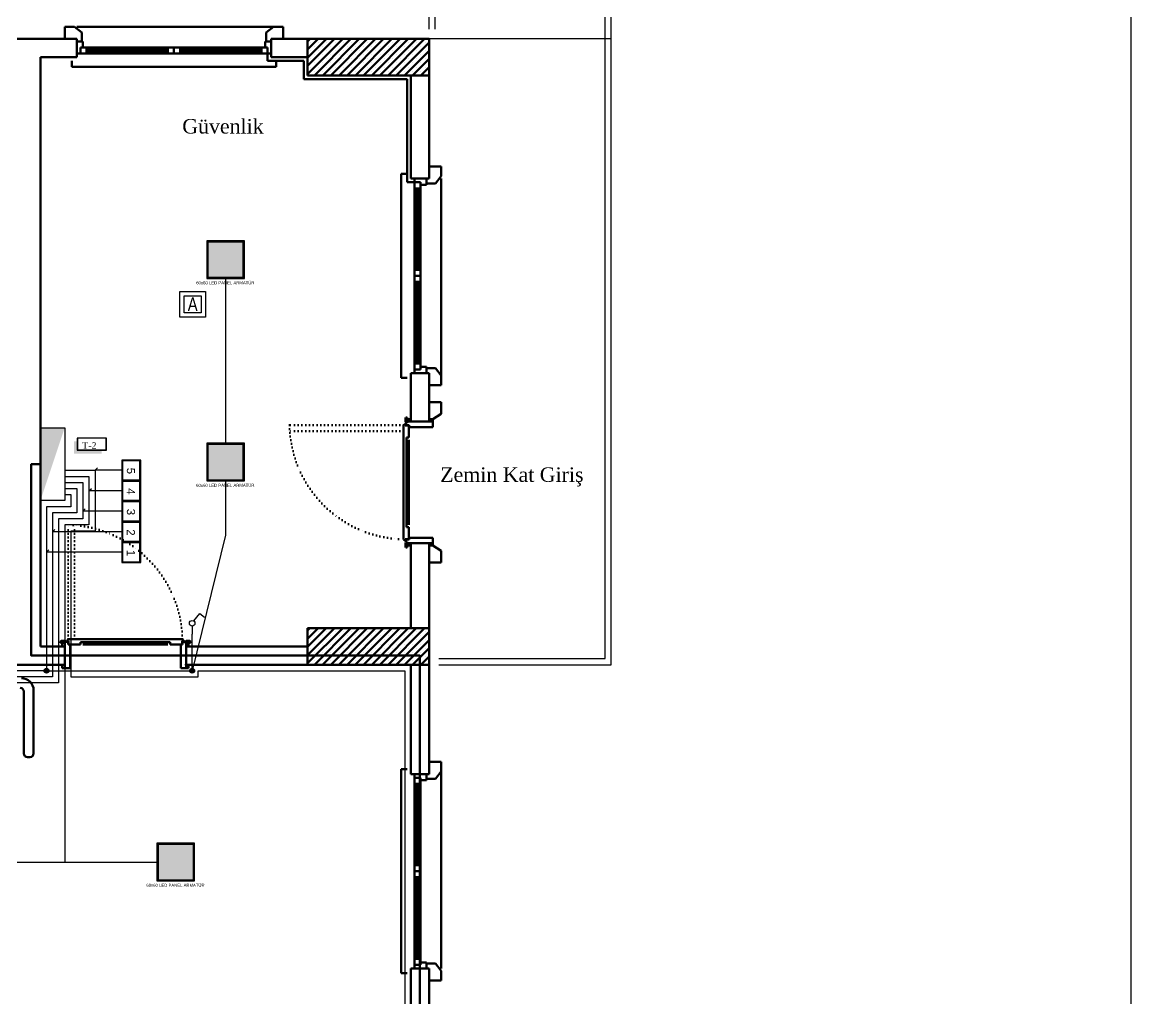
# Model space of a CAD drawing. Header units: millimetres. Extents: x 2046 to 14753, y 2361 to 29276.
# Drawn here: x 7706 to 8619, y 24846 to 25650 of the extents above; entities that cross this region are included whole.
import ezdxf
from ezdxf.enums import TextEntityAlignment as Align

# ---------------------------------------------------------------- set-up
doc = ezdxf.new("R2010")
doc.units = ezdxf.units.MM
doc.linetypes.add('ACAD_ISO07W100', pattern=[3, 0, -3])
for name, color, linetype, lineweight in [('A.O. DUVAR', 7, 'Continuous', 50), ('KOLON HATTI  0.60 mm', 91, 'Continuous', 53), ('MYSEMBOL', 3, 'Continuous', 25), ('priz', 12, 'Continuous', 25), ('yazi', 251, 'Continuous', 25)]:
    doc.layers.add(name, color=color, linetype=linetype, lineweight=lineweight)
for name, color, linetype in [('aydınlatma', 3, 'Continuous'), ('Elektrik Yazı', 7, 'Continuous'), ('MYYAZI', 3, 'Continuous')]:
    doc.layers.add(name, color=color, linetype=linetype)
doc.styles.add('A.O. MALZEME', font='times.ttf', dxfattribs={"height": 10})
doc.styles.add('Elektrik Yazı', font='times.ttf')
doc.styles.add('MY01', font='ARIALN.TTF', dxfattribs={"height": 10})
doc.styles.get("Standard").update_dxf_attribs({"font": 'arial.ttf'})

# ---------------------------------------------------------------- blocks, each defined once
blk = doc.blocks.new('*U9')
at = {"layer": 'aydınlatma'}
for p, q in [((-30, 0), (-30, 19.992)), ((-30, 19.992), (30, 19.992)), ((30, 19.992), (30, 0)), ((-30, 0), (30, 0))]:
    blk.add_line(p, q, dxfattribs=at)
at = {"layer": 'aydınlatma', "color": 3}
blk.add_solid([(30, 0), (-30, 19.992), (-30, 0)], dxfattribs=at)
blk = doc.blocks.new('buat aydınlatma')
at = {"layer": 'aydınlatma'}
h = blk.add_hatch(color=256, dxfattribs=at)
h.set_gradient(color1=(0, 255, 0), color2=(255, 255, 0), tint=1)
edge = h.paths.add_edge_path()
edge.add_arc((0, 0), 2, 0, 360)
blk.add_circle((0, 0), 2, dxfattribs=at)
blk = doc.blocks.new('*U14')
at = {"layer": 'aydınlatma'}
for p, q in [((1.9, 17), (9.8, 26.3)), ((9.8, 26.3), (15.7, 21.9)), ((0, 10.5), (0, 0))]:
    blk.add_line(p, q, dxfattribs=at)
blk.add_circle((0, 14), 3.5, dxfattribs=at)
blk = doc.blocks.new('KİT3050')
at = {"layer": 'MYSEMBOL', "color": 4}
blk.add_lwpolyline([(-10.5, 10.5), (10.5, 10.5), (10.5, -10.5), (-10.5, -10.5), (-10.5, 10.5)], dxfattribs=at)
blk.add_lwpolyline([(-7, 7), (7, 7), (7, -7), (-7, -7)], close=True, dxfattribs=at)
at = {"layer": 'MYYAZI', "color": 1, "style": 'MY01', "width": 0.95}
blk.add_text('A', height=11.2, dxfattribs=at).set_placement((0, 0, -98439.4), align=Align.MIDDLE_CENTER)

msp = doc.modelspace()

# ---------------------------------------------------------------- hatches: boundary and pattern name
at = {"layer": 'aydınlatma'}
h = msp.add_hatch(color=256, dxfattribs=at)
h.set_gradient(color1=(255, 255, 255))
h.paths.add_polyline_path([(7859.152, 25439.692), (7888.152, 25439.692), (7888.152, 25468.692), (7859.152, 25468.692)])
h = msp.add_hatch(color=256, dxfattribs=at)
h.set_gradient(color1=(255, 255, 255))
h.paths.add_polyline_path([(7859.152, 25273.025), (7888.152, 25273.025), (7888.152, 25302.025), (7859.152, 25302.025)])
h = msp.add_hatch(color=256, dxfattribs=at)
h.set_gradient(color1=(255, 255, 255))
h.paths.add_polyline_path([(7818.082, 24943.858), (7847.082, 24943.858), (7847.082, 24972.858), (7818.082, 24972.858)])
at = {"layer": 'Elektrik Yazı'}
h = msp.add_hatch(color=2, dxfattribs=at)
h.dxf.hatch_style = 1
h.paths.add_polyline_path([(7771.668, 25294.605), (7771.668, 25297.293), (7751.394, 25297.293), (7751.394, 25304.721), (7748.706, 25304.721), (7748.706, 25294.605)])
h = msp.add_hatch(color=2, dxfattribs=at)
h.dxf.hatch_style = 1
h.paths.add_polyline_path([(7751.394, 25297.293), (7775.604, 25297.293), (7775.604, 25307.409), (7751.394, 25307.409)])
h.paths.add_polyline_path([(7775.335, 25307.14), (7775.335, 25297.562), (7751.663, 25297.562), (7751.663, 25307.14)], flags=16)
h.paths.add_polyline_path([(7770.342, 25306.567), (7756.198, 25306.567), (7756.198, 25298.52), (7770.342, 25298.52)], flags=8)

# ---------------------------------------------------------------- linework, layer by layer
at = {"layer": 'A.O. DUVAR', "lineweight": 25, "ltscale": 4}
for p, q in [((8041.152, 25643.858), (8041.152, 25905.858)), ((8046.152, 25643.858), (8046.152, 25905.858)), ((8186.152, 25125.858), (8186.152, 25905.858)), ((8191.152, 25635.858), (8191.152, 25905.858)), ((8191.152, 25635.858), (8041.152, 25635.858)), ((8191.152, 25635.858), (8049.152, 25635.858)), ((8191.152, 25120.858), (8191.152, 25635.858)), ((8049.152, 25125.858), (8186.152, 25125.858)), ((8049.152, 25120.858), (8191.152, 25120.858))]:
    msp.add_line(p, q, dxfattribs=at)
at = {"layer": 'A.O. DUVAR', "ltscale": 100}
for p, q in [((7749.137, 25645.858), (7741.152, 25645.858)), ((7741.152, 25645.858), (7741.152, 25635.858)), ((7749.137, 25645.858), (7741.152, 25645.858)), ((7741.152, 25645.858), (7741.152, 25635.858)), ((7755.152, 25641.06), (7749.137, 25645.858)), ((7755.152, 25641.06), (7749.137, 25645.858)), ((7755.152, 25633.858), (7755.152, 25641.06)), ((7755.152, 25633.858), (7755.152, 25641.06)), ((7907.152, 25641.06), (7913.167, 25645.858)), ((7907.152, 25641.06), (7913.167, 25645.858)), ((7907.152, 25633.858), (7907.152, 25641.06)), ((7907.152, 25633.858), (7907.152, 25641.06)), ((7913.167, 25645.858), (7921.152, 25645.858)), ((7913.167, 25645.858), (7921.152, 25645.858)), ((7921.152, 25645.858), (7921.152, 25635.858)), ((7921.152, 25645.858), (7921.152, 25635.858)), ((7741.152, 25635.858), (7751.152, 25635.858)), ((7741.152, 25635.858), (7751.152, 25635.858)), ((7751.152, 25635.858), (7751.152, 25633.858)), ((7751.152, 25635.858), (7751.152, 25633.858)), ((7751.152, 25633.858), (7755.152, 25633.858)), ((7751.152, 25633.858), (7755.152, 25633.858)), ((7911.152, 25633.858), (7907.152, 25633.858)), ((7911.152, 25633.858), (7907.152, 25633.858)), ((7921.152, 25635.858), (7911.152, 25635.858)), ((7911.152, 25635.858), (7911.152, 25633.858)), ((7921.152, 25635.858), (7911.152, 25635.858)), ((7911.152, 25635.858), (7911.152, 25633.858)), ((8051.152, 25530.858), (8041.152, 25530.858)), ((8041.152, 25530.858), (8041.152, 25520.858)), ((8051.152, 25530.858), (8041.152, 25530.858)), ((8041.152, 25530.858), (8041.152, 25520.858)), ((8046.354, 25516.858), (8051.152, 25522.873)), ((8046.354, 25516.858), (8051.152, 25522.873)), ((8051.152, 25522.873), (8051.152, 25530.858)), ((8051.152, 25522.873), (8051.152, 25530.858)), ((8041.152, 25520.858), (8039.152, 25520.858)), ((8039.152, 25520.858), (8039.152, 25516.858)), ((8041.152, 25520.858), (8039.152, 25520.858)), ((8039.152, 25520.858), (8039.152, 25516.858)), ((8039.152, 25516.858), (8046.354, 25516.858)), ((8039.152, 25516.858), (8046.354, 25516.858)), ((8039.152, 25360.858), (8039.152, 25364.858)), ((8039.152, 25364.858), (8046.354, 25364.858)), ((8039.152, 25360.858), (8039.152, 25364.858)), ((8039.152, 25364.858), (8046.354, 25364.858)), ((8041.152, 25360.858), (8039.152, 25360.858)), ((8041.152, 25360.858), (8039.152, 25360.858)), ((8041.152, 25350.858), (8041.152, 25360.858)), ((8041.152, 25350.858), (8041.152, 25360.858)), ((8046.354, 25364.858), (8051.152, 25358.843)), ((8046.354, 25364.858), (8051.152, 25358.843)), ((8051.152, 25358.843), (8051.152, 25350.858)), ((8051.152, 25358.843), (8051.152, 25350.858)), ((8051.152, 25350.858), (8041.152, 25350.858)), ((8051.152, 25350.858), (8041.152, 25350.858)), ((8051.152, 25336.858), (8041.152, 25336.858)), ((8041.152, 25336.858), (8041.152, 25326.858)), ((8051.152, 25336.858), (8041.152, 25336.858)), ((8041.152, 25336.858), (8041.152, 25326.858)), ((8051.152, 25327.298), (8051.152, 25336.858)), ((8051.152, 25327.298), (8051.152, 25336.858)), ((8041.152, 25326.858), (8041.152, 25326.858)), ((8041.152, 25326.858), (8041.152, 25322.858)), ((8041.152, 25326.858), (8041.152, 25326.858)), ((8041.152, 25326.858), (8041.152, 25322.858)), ((8041.152, 25322.858), (8044.152, 25322.776)), ((8041.152, 25322.858), (8044.152, 25322.776)), ((8044.152, 25322.776), (8051.152, 25327.298)), ((8044.152, 25322.776), (8051.152, 25327.298)), ((8041.152, 25218.858), (8044.152, 25218.941)), ((8041.152, 25218.858), (8044.152, 25218.941)), ((8041.152, 25214.858), (8041.152, 25218.858)), ((8041.152, 25214.858), (8041.152, 25218.858)), ((8041.152, 25204.858), (8041.152, 25214.858)), ((8041.152, 25214.858), (8041.152, 25214.858)), ((8041.152, 25204.858), (8041.152, 25214.858)), ((8041.152, 25214.858), (8041.152, 25214.858)), ((8044.152, 25218.941), (8051.152, 25214.419)), ((8044.152, 25218.941), (8051.152, 25214.419)), ((8051.152, 25214.419), (8051.152, 25204.858)), ((8051.152, 25214.419), (8051.152, 25204.858)), ((8051.152, 25204.858), (8041.152, 25204.858)), ((8051.152, 25204.858), (8041.152, 25204.858)), ((8051.152, 25040.858), (8041.152, 25040.858)), ((8041.152, 25040.858), (8041.152, 25030.858)), ((8051.152, 25040.858), (8041.152, 25040.858)), ((8041.152, 25040.858), (8041.152, 25030.858)), ((8051.152, 25032.873), (8051.152, 25040.858)), ((8051.152, 25032.873), (8051.152, 25040.858)), ((8041.152, 25030.858), (8039.152, 25030.858)), ((8039.152, 25030.858), (8039.152, 25026.858)), ((8041.152, 25030.858), (8039.152, 25030.858)), ((8039.152, 25030.858), (8039.152, 25026.858)), ((8046.354, 25026.858), (8051.152, 25032.873)), ((8046.354, 25026.858), (8051.152, 25032.873)), ((8039.152, 25026.858), (8046.354, 25026.858)), ((8039.152, 25026.858), (8046.354, 25026.858)), ((8039.152, 24870.858), (8039.152, 24874.858)), ((8039.152, 24874.858), (8046.354, 24874.858)), ((8039.152, 24870.858), (8039.152, 24874.858)), ((8039.152, 24874.858), (8046.354, 24874.858)), ((8046.354, 24874.858), (8051.152, 24868.843)), ((8046.354, 24874.858), (8051.152, 24868.843)), ((8041.152, 24870.858), (8039.152, 24870.858)), ((8041.152, 24870.858), (8039.152, 24870.858)), ((8041.152, 24860.858), (8041.152, 24870.858)), ((8041.152, 24860.858), (8041.152, 24870.858)), ((8051.152, 24868.843), (8051.152, 24860.858)), ((8051.152, 24868.843), (8051.152, 24860.858)), ((8051.152, 24860.858), (8041.152, 24860.858)), ((8051.152, 24860.858), (8041.152, 24860.858))]:
    msp.add_line(p, q, dxfattribs=at)
at = {"layer": 'A.O. DUVAR'}
for p, q in [((7751.137, 25645.858), (7913.167, 25645.858)), ((7751.137, 25645.858), (7913.167, 25645.858)), ((7501.152, 25635.858), (7751.152, 25635.858)), ((7751.152, 25635.858), (7751.152, 25620.858)), ((7756.152, 25633.858), (7751.152, 25633.858)), ((7751.152, 25633.858), (7751.152, 25623.858)), ((7756.152, 25633.858), (7751.152, 25633.858)), ((7751.152, 25633.858), (7751.152, 25623.858)), ((7756.152, 25628.858), (7756.152, 25633.858)), ((7756.152, 25628.858), (7756.152, 25633.858)), ((7906.152, 25633.858), (7911.152, 25633.858)), ((7906.152, 25628.858), (7906.152, 25633.858)), ((7906.152, 25633.858), (7911.152, 25633.858)), ((7906.152, 25628.858), (7906.152, 25633.858)), ((7911.152, 25635.858), (7941.152, 25635.858)), ((7911.152, 25620.858), (7911.152, 25635.858)), ((7911.152, 25633.858), (7911.152, 25623.858)), ((7911.152, 25633.858), (7911.152, 25623.858)), ((7941.152, 25635.858), (8041.152, 25635.858)), ((7941.152, 25605.858), (7941.152, 25635.858)), ((7941.152, 25635.858), (7941.152, 25620.858)), ((8041.152, 25635.858), (8041.152, 25605.858)), ((7751.152, 25623.858), (7754.152, 25623.858)), ((7751.152, 25623.858), (7754.152, 25623.858)), ((7754.152, 25623.858), (7754.152, 25628.858)), ((7754.152, 25628.858), (7756.152, 25628.858)), ((7759.152, 25628.858), (7754.152, 25628.858)), ((7754.152, 25628.858), (7754.152, 25623.858)), ((7754.152, 25623.858), (7754.152, 25628.858)), ((7754.152, 25628.858), (7756.152, 25628.858)), ((7759.152, 25628.858), (7754.152, 25628.858)), ((7754.152, 25628.858), (7754.152, 25623.858)), ((7754.152, 25623.858), (7759.152, 25623.858)), ((7754.152, 25623.858), (7759.152, 25623.858)), ((7826.152, 25628.858), (7759.152, 25628.858)), ((7759.152, 25623.858), (7759.152, 25628.858)), ((7826.152, 25628.858), (7759.152, 25628.858)), ((7759.152, 25623.858), (7759.152, 25628.858)), ((7759.152, 25627.358), (7826.152, 25627.358)), ((7759.152, 25627.358), (7826.152, 25627.358)), ((7759.152, 25626.358), (7826.152, 25626.358)), ((7759.152, 25626.358), (7826.152, 25626.358)), ((7759.152, 25625.358), (7826.152, 25625.358)), ((7759.152, 25625.358), (7826.152, 25625.358)), ((7759.152, 25623.858), (7826.152, 25623.858)), ((7759.152, 25623.858), (7826.152, 25623.858)), ((7831.152, 25628.858), (7826.152, 25628.858)), ((7826.152, 25628.858), (7826.152, 25623.858)), ((7831.152, 25628.858), (7826.152, 25628.858)), ((7826.152, 25628.858), (7826.152, 25623.858)), ((7826.152, 25623.858), (7831.152, 25623.858)), ((7826.152, 25623.858), (7831.152, 25623.858)), ((7831.152, 25623.858), (7831.152, 25628.858)), ((7831.152, 25623.858), (7831.152, 25628.858)), ((7831.152, 25628.858), (7836.152, 25628.858)), ((7831.152, 25623.858), (7831.152, 25628.858)), ((7831.152, 25623.858), (7831.152, 25628.858)), ((7831.152, 25628.858), (7836.152, 25628.858)), ((7836.152, 25623.858), (7831.152, 25623.858)), ((7836.152, 25623.858), (7831.152, 25623.858)), ((7836.152, 25628.858), (7836.152, 25623.858)), ((7836.152, 25628.858), (7903.152, 25628.858)), ((7836.152, 25628.858), (7836.152, 25623.858)), ((7836.152, 25628.858), (7903.152, 25628.858)), ((7903.152, 25627.358), (7836.152, 25627.358)), ((7903.152, 25627.358), (7836.152, 25627.358)), ((7903.152, 25626.358), (7836.152, 25626.358)), ((7903.152, 25626.358), (7836.152, 25626.358)), ((7903.152, 25625.358), (7836.152, 25625.358)), ((7903.152, 25625.358), (7836.152, 25625.358)), ((7903.152, 25623.858), (7836.152, 25623.858)), ((7903.152, 25623.858), (7836.152, 25623.858)), ((7903.152, 25623.858), (7903.152, 25628.858)), ((7903.152, 25628.858), (7908.152, 25628.858)), ((7903.152, 25623.858), (7903.152, 25628.858)), ((7903.152, 25628.858), (7908.152, 25628.858)), ((7908.152, 25623.858), (7903.152, 25623.858)), ((7908.152, 25623.858), (7903.152, 25623.858)), ((7908.152, 25628.858), (7906.152, 25628.858)), ((7908.152, 25628.858), (7906.152, 25628.858)), ((7908.152, 25623.858), (7908.152, 25628.858)), ((7908.152, 25628.858), (7908.152, 25623.858)), ((7908.152, 25623.858), (7908.152, 25628.858)), ((7908.152, 25628.858), (7908.152, 25623.858)), ((7908.152, 25623.858), (7908.152, 25617.858)), ((7911.152, 25623.858), (7908.152, 25623.858)), ((7911.152, 25623.858), (7908.152, 25623.858)), ((7911.152, 25623.858), (7911.152, 25620.858)), ((7751.152, 25620.858), (7721.152, 25620.858)), ((7721.152, 25620.858), (7721.152, 25135.858)), ((7747.152, 25617.858), (7747.152, 25612.858)), ((7747.152, 25617.858), (7747.152, 25612.858)), ((7908.152, 25617.858), (7938.152, 25617.858)), ((7911.152, 25620.858), (7941.152, 25620.858)), ((7941.152, 25620.858), (7911.152, 25620.858)), ((7941.152, 25620.858), (7911.152, 25620.858)), ((7915.152, 25612.858), (7915.152, 25617.858)), ((7915.152, 25612.858), (7915.152, 25617.858)), ((7938.152, 25617.858), (7938.152, 25602.858)), ((7941.152, 25620.858), (7941.152, 25605.858)), ((7941.152, 25605.858), (7941.152, 25620.858)), ((7747.152, 25612.858), (7915.152, 25612.858)), ((7747.152, 25612.858), (7915.152, 25612.858)), ((7941.152, 25605.858), (8026.152, 25605.858)), ((8026.152, 25605.858), (7941.152, 25605.858)), ((8041.152, 25605.858), (7941.152, 25605.858)), ((8026.152, 25605.858), (8026.152, 25520.858)), ((8026.152, 25520.858), (8026.152, 25605.858)), ((8026.152, 25520.858), (8026.152, 25605.858)), ((8026.152, 25605.858), (8041.152, 25605.858)), ((8041.152, 25605.858), (8041.152, 25520.858)), ((7938.152, 25602.858), (8023.152, 25602.858)), ((8023.152, 25602.858), (8023.152, 25517.858)), ((8023.152, 25524.858), (8018.152, 25524.858)), ((8018.152, 25524.858), (8018.152, 25356.858)), ((8023.152, 25524.858), (8018.152, 25524.858)), ((8018.152, 25524.858), (8018.152, 25356.858)), ((8023.152, 25517.858), (8029.152, 25517.858)), ((8026.152, 25520.858), (8029.152, 25520.858)), ((8041.152, 25520.858), (8026.152, 25520.858)), ((8039.152, 25520.858), (8029.152, 25520.858)), ((8029.152, 25520.858), (8029.152, 25517.858)), ((8039.152, 25520.858), (8029.152, 25520.858)), ((8029.152, 25520.858), (8029.152, 25517.858)), ((8029.152, 25517.858), (8034.152, 25517.858)), ((8029.152, 25517.858), (8029.152, 25512.858)), ((8034.152, 25517.858), (8029.152, 25517.858)), ((8029.152, 25517.858), (8034.152, 25517.858)), ((8029.152, 25517.858), (8029.152, 25512.858)), ((8034.152, 25517.858), (8029.152, 25517.858)), ((8034.152, 25517.858), (8034.152, 25515.858)), ((8034.152, 25512.858), (8034.152, 25517.858)), ((8034.152, 25517.858), (8034.152, 25515.858)), ((8034.152, 25512.858), (8034.152, 25517.858)), ((8034.152, 25515.858), (8039.152, 25515.858)), ((8034.152, 25515.858), (8039.152, 25515.858)), ((8039.152, 25515.858), (8039.152, 25520.858)), ((8039.152, 25515.858), (8039.152, 25520.858)), ((8051.152, 25520.873), (8051.152, 25358.843)), ((8051.152, 25520.873), (8051.152, 25358.843)), ((8029.152, 25512.858), (8029.152, 25445.858)), ((8029.152, 25512.858), (8034.152, 25512.858)), ((8029.152, 25512.858), (8029.152, 25445.858)), ((8029.152, 25512.858), (8034.152, 25512.858)), ((8030.652, 25512.858), (8030.652, 25445.858)), ((8030.652, 25512.858), (8030.652, 25445.858)), ((8031.652, 25512.858), (8031.652, 25445.858)), ((8031.652, 25512.858), (8031.652, 25445.858)), ((8032.652, 25512.858), (8032.652, 25445.858)), ((8032.652, 25512.858), (8032.652, 25445.858)), ((8034.152, 25445.858), (8034.152, 25512.858)), ((8034.152, 25445.858), (8034.152, 25512.858)), ((8029.152, 25445.858), (8029.152, 25440.858)), ((8034.152, 25445.858), (8029.152, 25445.858)), ((8029.152, 25445.858), (8029.152, 25440.858)), ((8034.152, 25445.858), (8029.152, 25445.858)), ((8029.152, 25440.858), (8034.152, 25440.858)), ((8029.152, 25435.858), (8029.152, 25440.858)), ((8029.152, 25440.858), (8034.152, 25440.858)), ((8029.152, 25440.858), (8034.152, 25440.858)), ((8029.152, 25435.858), (8029.152, 25440.858)), ((8029.152, 25440.858), (8034.152, 25440.858)), ((8034.152, 25440.858), (8034.152, 25445.858)), ((8034.152, 25440.858), (8034.152, 25445.858)), ((8034.152, 25440.858), (8034.152, 25435.858)), ((8034.152, 25440.858), (8034.152, 25435.858)), ((8029.152, 25368.858), (8029.152, 25435.858)), ((8034.152, 25435.858), (8029.152, 25435.858)), ((8029.152, 25368.858), (8029.152, 25435.858)), ((8034.152, 25435.858), (8029.152, 25435.858)), ((8030.652, 25368.858), (8030.652, 25435.858)), ((8030.652, 25368.858), (8030.652, 25435.858)), ((8031.652, 25368.858), (8031.652, 25435.858)), ((8031.652, 25368.858), (8031.652, 25435.858)), ((8032.652, 25368.858), (8032.652, 25435.858)), ((8032.652, 25368.858), (8032.652, 25435.858)), ((8034.152, 25435.858), (8034.152, 25368.858)), ((8034.152, 25435.858), (8034.152, 25368.858)), ((8029.152, 25363.858), (8029.152, 25368.858)), ((8029.152, 25368.858), (8034.152, 25368.858)), ((8029.152, 25363.858), (8029.152, 25368.858)), ((8029.152, 25368.858), (8034.152, 25368.858)), ((8034.152, 25368.858), (8034.152, 25363.858)), ((8034.152, 25368.858), (8034.152, 25363.858)), ((8026.152, 25360.858), (8026.152, 25321.858)), ((8026.152, 25360.858), (8041.152, 25360.858)), ((8026.152, 25320.858), (8026.152, 25360.858)), ((8029.152, 25360.858), (8029.152, 25363.858)), ((8029.152, 25363.858), (8034.152, 25363.858)), ((8034.152, 25363.858), (8029.152, 25363.858)), ((8029.152, 25360.858), (8029.152, 25363.858)), ((8029.152, 25363.858), (8034.152, 25363.858)), ((8034.152, 25363.858), (8029.152, 25363.858)), ((8039.152, 25360.858), (8029.152, 25360.858)), ((8039.152, 25360.858), (8029.152, 25360.858)), ((8034.152, 25363.858), (8034.152, 25365.858)), ((8034.152, 25365.858), (8039.152, 25365.858)), ((8034.152, 25363.858), (8034.152, 25365.858)), ((8034.152, 25365.858), (8039.152, 25365.858)), ((8039.152, 25365.858), (8039.152, 25360.858)), ((8039.152, 25365.858), (8039.152, 25360.858)), ((8041.152, 25360.858), (8041.152, 25320.858)), ((8018.152, 25356.858), (8023.152, 25356.858)), ((8018.152, 25356.858), (8023.152, 25356.858)), ((8022.152, 25324.336), (8021.652, 25323.836)), ((8021.652, 25323.836), (8021.652, 25320.836)), ((8023.102, 25324.336), (8022.152, 25324.336)), ((8023.102, 25320.336), (8023.102, 25324.336)), ((8023.152, 25320.858), (8023.152, 25322.858)), ((8023.152, 25322.858), (8026.152, 25322.858)), ((8026.152, 25322.858), (8026.152, 25320.858)), ((8044.152, 25322.858), (8041.152, 25322.858)), ((8041.152, 25322.858), (8041.152, 25320.858)), ((8044.152, 25320.858), (8044.152, 25322.858)), ((8020.225, 25317.911), (8021.091, 25318.411)), ((8020.225, 25223.858), (8020.225, 25317.911)), ((8021.091, 25318.411), (8021.591, 25318.411)), ((8021.591, 25318.411), (8021.591, 25317.786)), ((8024.591, 25317.786), (8021.591, 25317.786)), ((8021.652, 25320.836), (8022.152, 25320.336)), ((8021.652, 25319.411), (8022.152, 25319.911)), ((8021.652, 25317.858), (8021.652, 25319.411)), ((8024.652, 25317.858), (8021.652, 25317.858)), ((8022.152, 25320.336), (8023.102, 25320.336)), ((8022.152, 25319.911), (8023.152, 25319.911)), ((8023.152, 25319.911), (8023.152, 25320.858)), ((8023.152, 25320.858), (8026.152, 25320.858)), ((8024.591, 25317.786), (8024.591, 25314.858)), ((8024.591, 25314.858), (8024.591, 25307.858)), ((8024.652, 25316.358), (8024.652, 25317.858)), ((8044.152, 25316.358), (8024.652, 25316.358)), ((8026.152, 25320.858), (8041.152, 25320.858)), ((8041.152, 25320.858), (8026.152, 25320.858)), ((8041.152, 25320.858), (8044.152, 25320.858)), ((8044.152, 25320.858), (8044.152, 25316.358)), ((8022.591, 25307.858), (8022.591, 25234.043)), ((8024.586, 25307.858), (8022.591, 25307.858)), ((8024.591, 25305.858), (8024.591, 25236.043)), ((8024.591, 25234.043), (8022.591, 25234.043)), ((8024.591, 25234.043), (8024.591, 25224.043)), ((8021.091, 25223.358), (8020.225, 25223.858)), ((8021.591, 25223.358), (8021.091, 25223.358)), ((8021.591, 25223.358), (8021.591, 25224.043)), ((8021.591, 25224.043), (8024.591, 25224.043)), ((8024.652, 25223.858), (8021.652, 25223.858)), ((8021.652, 25223.858), (8021.652, 25222.381)), ((8021.652, 25222.381), (8022.152, 25221.881)), ((8021.652, 25220.881), (8022.152, 25221.381)), ((8022.152, 25221.881), (8023.152, 25221.881)), ((8022.152, 25221.381), (8023.102, 25221.381)), ((8023.102, 25221.381), (8023.102, 25217.381)), ((8023.152, 25221.881), (8023.152, 25220.858)), ((8044.152, 25225.358), (8024.652, 25225.358)), ((8024.652, 25225.358), (8024.652, 25223.858)), ((8044.152, 25220.858), (8044.152, 25225.358)), ((8021.652, 25217.881), (8021.652, 25220.881)), ((8022.152, 25217.381), (8021.652, 25217.881)), ((8023.102, 25217.381), (8022.152, 25217.381)), ((8023.152, 25220.858), (8026.152, 25220.858)), ((8023.152, 25220.858), (8023.152, 25218.858)), ((8023.152, 25218.858), (8026.152, 25218.858)), ((8026.152, 25220.858), (8041.152, 25220.858)), ((8026.152, 25218.858), (8026.152, 25220.858)), ((8026.152, 25150.858), (8026.152, 25220.858)), ((8026.152, 25220.858), (8041.152, 25220.858)), ((8041.152, 25218.858), (8041.152, 25220.858)), ((8041.152, 25220.858), (8044.152, 25220.858)), ((8041.152, 25220.858), (8041.152, 25150.858)), ((8044.152, 25218.858), (8041.152, 25218.858)), ((8044.152, 25220.858), (8044.152, 25218.858)), ((7941.152, 25150.858), (8041.152, 25150.858)), ((7941.152, 25120.858), (7941.152, 25150.858)), ((8041.152, 25150.858), (8026.152, 25150.858)), ((8041.152, 25150.858), (8041.152, 25120.858)), ((7737.675, 25139.858), (7738.175, 25140.358)), ((7737.675, 25138.908), (7737.675, 25139.858)), ((7741.675, 25138.908), (7737.675, 25138.908)), ((7738.175, 25140.358), (7741.175, 25140.358)), ((7741.152, 25138.858), (7739.152, 25138.858)), ((7739.152, 25138.858), (7739.152, 25135.858)), ((7742.1, 25138.858), (7741.152, 25138.858)), ((7741.152, 25138.858), (7741.152, 25135.858)), ((7741.175, 25140.358), (7741.675, 25139.858)), ((7741.675, 25139.858), (7741.675, 25138.908)), ((7742.6, 25140.358), (7742.1, 25139.858)), ((7742.1, 25139.858), (7742.1, 25138.858)), ((7744.152, 25140.358), (7742.6, 25140.358)), ((7744.1, 25141.786), (7743.6, 25140.92)), ((7743.6, 25140.92), (7743.6, 25140.42)), ((7743.6, 25140.42), (7744.225, 25140.42)), ((7838.153, 25141.786), (7744.1, 25141.786)), ((7744.152, 25137.358), (7744.152, 25140.358)), ((7744.225, 25137.42), (7744.225, 25140.42)), ((7754.152, 25139.42), (7827.968, 25139.42)), ((7754.152, 25137.424), (7754.152, 25139.42)), ((7827.968, 25137.42), (7827.968, 25139.42)), ((7838.653, 25140.42), (7837.968, 25140.419)), ((7837.968, 25140.419), (7837.968, 25137.42)), ((7838.152, 25137.358), (7838.152, 25140.358)), ((7838.152, 25140.358), (7839.63, 25140.358)), ((7838.653, 25140.92), (7838.153, 25141.786)), ((7838.653, 25140.42), (7838.653, 25140.92)), ((7839.63, 25140.358), (7840.13, 25139.858)), ((7840.13, 25139.858), (7840.13, 25138.858)), ((7840.13, 25138.858), (7841.152, 25138.858)), ((7841.13, 25140.358), (7840.63, 25139.858)), ((7840.63, 25139.858), (7840.63, 25138.908)), ((7840.63, 25138.908), (7844.63, 25138.908)), ((7844.13, 25140.358), (7841.13, 25140.358)), ((7841.152, 25138.858), (7841.152, 25135.858)), ((7841.152, 25138.858), (7843.152, 25138.858)), ((7843.152, 25138.858), (7843.152, 25135.858)), ((7844.63, 25139.858), (7844.13, 25140.358)), ((7844.63, 25138.908), (7844.63, 25139.858)), ((7721.152, 25135.858), (7741.152, 25135.858)), ((7739.152, 25135.858), (7741.152, 25135.858)), ((7741.152, 25135.858), (7741.152, 25120.858)), ((7741.152, 25135.858), (7741.152, 25120.858)), ((7745.652, 25137.358), (7744.152, 25137.358)), ((7744.225, 25137.42), (7747.153, 25137.42)), ((7745.652, 25117.858), (7745.652, 25137.358)), ((7747.153, 25137.42), (7754.152, 25137.42)), ((7756.152, 25137.42), (7825.968, 25137.42)), ((7827.968, 25137.42), (7837.968, 25137.42)), ((7836.652, 25117.858), (7836.652, 25137.358)), ((7836.652, 25137.358), (7838.152, 25137.358)), ((7841.152, 25135.858), (7841.152, 25120.858)), ((7843.152, 25135.858), (7841.152, 25135.858)), ((7841.152, 25135.858), (7941.152, 25135.858)), ((7841.152, 25120.858), (7841.152, 25135.858)), ((7941.152, 25135.858), (7941.152, 25120.858)), ((7741.152, 25120.858), (7366.152, 25120.86)), ((7739.152, 25117.858), (7739.152, 25120.858)), ((7739.152, 25120.858), (7741.152, 25120.858)), ((7741.152, 25120.858), (7741.152, 25117.858)), ((7843.152, 25120.858), (7841.152, 25120.858)), ((7841.152, 25120.858), (7841.152, 25117.858)), ((7941.152, 25120.858), (7841.152, 25120.858)), ((7843.152, 25117.858), (7843.152, 25120.858)), ((8041.152, 25120.858), (7941.152, 25120.858)), ((8026.152, 25030.858), (8026.152, 25120.858)), ((8026.152, 25120.858), (8041.152, 25120.858)), ((8041.152, 25120.858), (8041.152, 25030.858)), ((7741.152, 25117.858), (7739.152, 25117.858)), ((7741.152, 25117.858), (7745.652, 25117.858)), ((7841.152, 25117.858), (7836.652, 25117.858)), ((7841.152, 25117.858), (7843.152, 25117.858)), ((8018.152, 24866.858), (8018.152, 25034.858)), ((8018.152, 25034.858), (8023.152, 25034.858)), ((8018.152, 24866.858), (8018.152, 25034.858)), ((8018.152, 25034.858), (8023.152, 25034.858)), ((8041.152, 25030.858), (8026.152, 25030.858)), ((8039.152, 25030.858), (8029.152, 25030.858)), ((8029.152, 25030.858), (8029.152, 25027.858)), ((8039.152, 25030.858), (8029.152, 25030.858)), ((8029.152, 25030.858), (8029.152, 25027.858)), ((8039.152, 25025.858), (8039.152, 25030.858)), ((8039.152, 25025.858), (8039.152, 25030.858)), ((8051.152, 24870.843), (8051.152, 25032.873)), ((8051.152, 24870.843), (8051.152, 25032.873)), ((8029.152, 25027.858), (8034.152, 25027.858)), ((8029.152, 25027.858), (8029.152, 25022.858)), ((8034.152, 25027.858), (8029.152, 25027.858)), ((8029.152, 25027.858), (8034.152, 25027.858)), ((8029.152, 25027.858), (8029.152, 25022.858)), ((8034.152, 25027.858), (8029.152, 25027.858)), ((8029.152, 25022.858), (8029.152, 24955.858)), ((8029.152, 25022.858), (8034.152, 25022.858)), ((8029.152, 25022.858), (8029.152, 24955.858)), ((8029.152, 25022.858), (8034.152, 25022.858)), ((8030.652, 25022.858), (8030.652, 24955.858)), ((8030.652, 25022.858), (8030.652, 24955.858)), ((8031.652, 25022.858), (8031.652, 24955.858)), ((8031.652, 25022.858), (8031.652, 24955.858)), ((8032.652, 25022.858), (8032.652, 24955.858)), ((8032.652, 25022.858), (8032.652, 24955.858)), ((8034.152, 25027.858), (8034.152, 25025.858)), ((8034.152, 25022.858), (8034.152, 25027.858)), ((8034.152, 25027.858), (8034.152, 25025.858)), ((8034.152, 25022.858), (8034.152, 25027.858)), ((8034.152, 25025.858), (8039.152, 25025.858)), ((8034.152, 25025.858), (8039.152, 25025.858)), ((8034.152, 24955.858), (8034.152, 25022.858)), ((8034.152, 24955.858), (8034.152, 25022.858)), ((8029.152, 24955.858), (8029.152, 24950.858)), ((8034.152, 24955.858), (8029.152, 24955.858)), ((8029.152, 24955.858), (8029.152, 24950.858)), ((8034.152, 24955.858), (8029.152, 24955.858)), ((8029.152, 24945.858), (8029.152, 24950.858)), ((8029.152, 24950.858), (8034.152, 24950.858)), ((8029.152, 24950.858), (8034.152, 24950.858)), ((8029.152, 24945.858), (8029.152, 24950.858)), ((8029.152, 24950.858), (8034.152, 24950.858)), ((8029.152, 24950.858), (8034.152, 24950.858)), ((8034.152, 24950.858), (8034.152, 24955.858)), ((8034.152, 24950.858), (8034.152, 24955.858)), ((8034.152, 24950.858), (8034.152, 24945.858)), ((8034.152, 24950.858), (8034.152, 24945.858)), ((8034.152, 24945.858), (8029.152, 24945.858)), ((8029.152, 24878.858), (8029.152, 24945.858)), ((8034.152, 24945.858), (8029.152, 24945.858)), ((8029.152, 24878.858), (8029.152, 24945.858)), ((8030.652, 24878.858), (8030.652, 24945.858)), ((8030.652, 24878.858), (8030.652, 24945.858)), ((8031.652, 24878.858), (8031.652, 24945.858)), ((8031.652, 24878.858), (8031.652, 24945.858)), ((8032.652, 24878.858), (8032.652, 24945.858)), ((8032.652, 24878.858), (8032.652, 24945.858)), ((8034.152, 24945.858), (8034.152, 24878.858)), ((8034.152, 24945.858), (8034.152, 24878.858)), ((8029.152, 24873.858), (8029.152, 24878.858)), ((8029.152, 24878.858), (8034.152, 24878.858)), ((8029.152, 24873.858), (8029.152, 24878.858)), ((8029.152, 24878.858), (8034.152, 24878.858)), ((8034.152, 24878.858), (8034.152, 24873.858)), ((8034.152, 24878.858), (8034.152, 24873.858)), ((8034.152, 24873.858), (8034.152, 24875.858)), ((8034.152, 24875.858), (8039.152, 24875.858)), ((8034.152, 24873.858), (8034.152, 24875.858)), ((8034.152, 24875.858), (8039.152, 24875.858)), ((8039.152, 24875.858), (8039.152, 24870.858)), ((8039.152, 24875.858), (8039.152, 24870.858)), ((8023.152, 24866.858), (8018.152, 24866.858)), ((8023.152, 24866.858), (8018.152, 24866.858)), ((8026.152, 24830.858), (8026.152, 24870.858)), ((8026.152, 24870.858), (8041.152, 24870.858)), ((8029.152, 24870.858), (8029.152, 24873.858)), ((8029.152, 24873.858), (8034.152, 24873.858)), ((8034.152, 24873.858), (8029.152, 24873.858)), ((8029.152, 24870.858), (8029.152, 24873.858)), ((8029.152, 24873.858), (8034.152, 24873.858)), ((8034.152, 24873.858), (8029.152, 24873.858)), ((8039.152, 24870.858), (8029.152, 24870.858)), ((8039.152, 24870.858), (8029.152, 24870.858)), ((8041.152, 24870.858), (8041.152, 24830.858))]:
    msp.add_line(p, q, dxfattribs=at)
at = {"layer": 'A.O. DUVAR', "linetype": 'Continuous', "ltscale": 10}
for p, q in [((7941.152, 25633.853), (7943.157, 25635.858)), ((7941.152, 25627.118), (7949.893, 25635.858)), ((7941.152, 25620.383), (7956.628, 25635.858)), ((7941.152, 25613.648), (7963.363, 25635.858)), ((7941.152, 25606.913), (7970.098, 25635.858)), ((7943.552, 25632.885), (7943.552, 25632.885)), ((7946.833, 25605.858), (7976.833, 25635.858)), ((7950.287, 25632.885), (7950.287, 25632.885)), ((7953.569, 25605.858), (7983.569, 25635.858)), ((7957.022, 25632.885), (7957.022, 25632.885)), ((7960.304, 25605.858), (7990.304, 25635.858)), ((7963.757, 25632.885), (7963.757, 25632.885)), ((7967.039, 25605.858), (7997.039, 25635.858)), ((7970.492, 25632.885), (7970.492, 25632.885)), ((7973.774, 25605.858), (8003.774, 25635.858)), ((7977.228, 25632.885), (7977.228, 25632.885)), ((7980.509, 25605.858), (8010.509, 25635.858)), ((7983.963, 25632.885), (7983.963, 25632.885)), ((7987.244, 25605.858), (8017.244, 25635.858)), ((7990.698, 25632.885), (7990.698, 25632.885)), ((7993.98, 25605.858), (8023.98, 25635.858)), ((7997.433, 25632.885), (7997.433, 25632.885)), ((8000.715, 25605.858), (8030.715, 25635.858)), ((8004.168, 25632.885), (8004.168, 25632.885)), ((8007.45, 25605.858), (8037.45, 25635.858)), ((8010.903, 25632.885), (8010.903, 25632.885)), ((8014.185, 25605.858), (8041.152, 25632.825)), ((8017.639, 25632.885), (8017.639, 25632.885)), ((8024.374, 25632.885), (8024.374, 25632.885)), ((8031.109, 25632.885), (8031.109, 25632.885)), ((8037.844, 25632.885), (8037.844, 25632.885)), ((7943.552, 25626.15), (7943.552, 25626.15)), ((7946.919, 25629.517), (7946.919, 25629.517)), ((7946.919, 25622.782), (7946.919, 25622.782)), ((7950.287, 25626.15), (7950.287, 25626.15)), ((7953.654, 25629.517), (7953.654, 25629.517)), ((7953.654, 25622.782), (7953.654, 25622.782)), ((7957.022, 25626.15), (7957.022, 25626.15)), ((7960.39, 25629.517), (7960.39, 25629.517)), ((7960.39, 25622.782), (7960.39, 25622.782)), ((7963.757, 25626.15), (7963.757, 25626.15)), ((7967.125, 25629.517), (7967.125, 25629.517)), ((7967.125, 25622.782), (7967.125, 25622.782)), ((7970.492, 25626.15), (7970.492, 25626.15)), ((7973.86, 25629.517), (7973.86, 25629.517)), ((7973.86, 25622.782), (7973.86, 25622.782)), ((7977.228, 25626.15), (7977.228, 25626.15)), ((7980.595, 25629.517), (7980.595, 25629.517)), ((7980.595, 25622.782), (7980.595, 25622.782)), ((7983.963, 25626.15), (7983.963, 25626.15)), ((7987.33, 25629.517), (7987.33, 25629.517)), ((7987.33, 25622.782), (7987.33, 25622.782)), ((7990.698, 25626.15), (7990.698, 25626.15)), ((7994.066, 25629.517), (7994.066, 25629.517)), ((7994.066, 25622.782), (7994.066, 25622.782)), ((7997.433, 25626.15), (7997.433, 25626.15)), ((8000.801, 25629.517), (8000.801, 25629.517)), ((8000.801, 25622.782), (8000.801, 25622.782)), ((8004.168, 25626.15), (8004.168, 25626.15)), ((8007.536, 25629.517), (8007.536, 25629.517)), ((8007.536, 25622.782), (8007.536, 25622.782)), ((8010.903, 25626.15), (8010.903, 25626.15)), ((8014.271, 25629.517), (8014.271, 25629.517)), ((8014.271, 25622.782), (8014.271, 25622.782)), ((8017.639, 25626.15), (8017.639, 25626.15)), ((8020.92, 25605.858), (8041.152, 25626.09)), ((8021.006, 25629.517), (8021.006, 25629.517)), ((8021.006, 25622.782), (8021.006, 25622.782)), ((8024.374, 25626.15), (8024.374, 25626.15)), ((8027.741, 25629.517), (8027.741, 25629.517)), ((8027.741, 25622.782), (8027.741, 25622.782)), ((8031.109, 25626.15), (8031.109, 25626.15)), ((8034.477, 25629.517), (8034.477, 25629.517)), ((8034.477, 25622.782), (8034.477, 25622.782)), ((8037.844, 25626.15), (8037.844, 25626.15)), ((7943.552, 25619.415), (7943.552, 25619.415)), ((7946.919, 25616.047), (7946.919, 25616.047)), ((7950.287, 25619.415), (7950.287, 25619.415)), ((7953.654, 25616.047), (7953.654, 25616.047)), ((7957.022, 25619.415), (7957.022, 25619.415)), ((7960.39, 25616.047), (7960.39, 25616.047)), ((7963.757, 25619.415), (7963.757, 25619.415)), ((7967.125, 25616.047), (7967.125, 25616.047)), ((7970.492, 25619.415), (7970.492, 25619.415)), ((7973.86, 25616.047), (7973.86, 25616.047)), ((7977.228, 25619.415), (7977.228, 25619.415)), ((7980.595, 25616.047), (7980.595, 25616.047)), ((7983.963, 25619.415), (7983.963, 25619.415)), ((7987.33, 25616.047), (7987.33, 25616.047)), ((7990.698, 25619.415), (7990.698, 25619.415)), ((7994.066, 25616.047), (7994.066, 25616.047)), ((7997.433, 25619.415), (7997.433, 25619.415)), ((8000.801, 25616.047), (8000.801, 25616.047)), ((8004.168, 25619.415), (8004.168, 25619.415)), ((8007.536, 25616.047), (8007.536, 25616.047)), ((8010.903, 25619.415), (8010.903, 25619.415)), ((8014.271, 25616.047), (8014.271, 25616.047)), ((8017.639, 25619.415), (8017.639, 25619.415)), ((8021.006, 25616.047), (8021.006, 25616.047)), ((8024.374, 25619.415), (8024.374, 25619.415)), ((8027.656, 25605.858), (8041.152, 25619.355)), ((8027.741, 25616.047), (8027.741, 25616.047)), ((8031.109, 25619.415), (8031.109, 25619.415)), ((8034.477, 25616.047), (8034.477, 25616.047)), ((8037.844, 25619.415), (8037.844, 25619.415)), ((7943.552, 25612.679), (7943.552, 25612.679)), ((7943.552, 25605.944), (7943.552, 25605.944)), ((7946.919, 25609.312), (7946.919, 25609.312)), ((7950.287, 25612.679), (7950.287, 25612.679)), ((7950.287, 25605.944), (7950.287, 25605.944)), ((7953.654, 25609.312), (7953.654, 25609.312)), ((7957.022, 25612.679), (7957.022, 25612.679)), ((7957.022, 25605.944), (7957.022, 25605.944)), ((7960.39, 25609.312), (7960.39, 25609.312)), ((7963.757, 25612.679), (7963.757, 25612.679)), ((7963.757, 25605.944), (7963.757, 25605.944)), ((7967.125, 25609.312), (7967.125, 25609.312)), ((7970.492, 25612.679), (7970.492, 25612.679)), ((7970.492, 25605.944), (7970.492, 25605.944)), ((7973.86, 25609.312), (7973.86, 25609.312)), ((7977.228, 25612.679), (7977.228, 25612.679)), ((7977.228, 25605.944), (7977.228, 25605.944)), ((7980.595, 25609.312), (7980.595, 25609.312)), ((7983.963, 25612.679), (7983.963, 25612.679)), ((7983.963, 25605.944), (7983.963, 25605.944)), ((7987.33, 25609.312), (7987.33, 25609.312)), ((7990.698, 25612.679), (7990.698, 25612.679)), ((7990.698, 25605.944), (7990.698, 25605.944)), ((7994.066, 25609.312), (7994.066, 25609.312)), ((7997.433, 25612.679), (7997.433, 25612.679)), ((7997.433, 25605.944), (7997.433, 25605.944)), ((8000.801, 25609.312), (8000.801, 25609.312)), ((8004.168, 25612.679), (8004.168, 25612.679)), ((8004.168, 25605.944), (8004.168, 25605.944)), ((8007.536, 25609.312), (8007.536, 25609.312)), ((8010.903, 25612.679), (8010.903, 25612.679)), ((8010.903, 25605.944), (8010.903, 25605.944)), ((8014.271, 25609.312), (8014.271, 25609.312)), ((8017.639, 25612.679), (8017.639, 25612.679)), ((8017.639, 25605.944), (8017.639, 25605.944)), ((8021.006, 25609.312), (8021.006, 25609.312)), ((8024.374, 25612.679), (8024.374, 25612.679)), ((8024.374, 25605.944), (8024.374, 25605.944)), ((8027.741, 25609.312), (8027.741, 25609.312)), ((8031.109, 25612.679), (8031.109, 25612.679)), ((8031.109, 25605.944), (8031.109, 25605.944)), ((8034.391, 25605.858), (8041.152, 25612.62)), ((8034.477, 25609.312), (8034.477, 25609.312)), ((8037.844, 25612.679), (8037.844, 25612.679)), ((8037.844, 25605.944), (8037.844, 25605.944)), ((8041.126, 25605.858), (8041.152, 25605.885)), ((7941.152, 25148.919), (7943.091, 25150.858)), ((7941.152, 25142.184), (7949.826, 25150.858)), ((7941.152, 25135.449), (7956.562, 25150.858)), ((7941.152, 25128.714), (7963.297, 25150.858)), ((7941.152, 25121.979), (7970.032, 25150.858)), ((7943.552, 25147.951), (7943.552, 25147.951)), ((7946.767, 25120.858), (7976.767, 25150.858)), ((7950.287, 25147.951), (7950.287, 25147.951)), ((7953.502, 25120.858), (7983.502, 25150.858)), ((7957.022, 25147.951), (7957.022, 25147.951)), ((7960.238, 25120.858), (7990.238, 25150.858)), ((7963.757, 25147.951), (7963.757, 25147.951)), ((7966.973, 25120.858), (7996.973, 25150.858)), ((7970.492, 25147.951), (7970.492, 25147.951)), ((7973.708, 25120.858), (8003.708, 25150.858)), ((7977.228, 25147.951), (7977.228, 25147.951)), ((7980.443, 25120.858), (8010.443, 25150.858)), ((7983.963, 25147.951), (7983.963, 25147.951)), ((7987.178, 25120.858), (8017.178, 25150.858)), ((7990.698, 25147.951), (7990.698, 25147.951)), ((7993.914, 25120.858), (8023.914, 25150.858)), ((7997.433, 25147.951), (7997.433, 25147.951)), ((8000.649, 25120.858), (8030.649, 25150.858)), ((8004.168, 25147.951), (8004.168, 25147.951)), ((8007.384, 25120.858), (8037.384, 25150.858)), ((8010.903, 25147.951), (8010.903, 25147.951)), ((8017.639, 25147.951), (8017.639, 25147.951)), ((8024.374, 25147.951), (8024.374, 25147.951)), ((8031.109, 25147.951), (8031.109, 25147.951)), ((8037.844, 25147.951), (8037.844, 25147.951)), ((7943.552, 25141.216), (7943.552, 25141.216)), ((7946.919, 25144.584), (7946.919, 25144.584)), ((7950.287, 25141.216), (7950.287, 25141.216)), ((7953.654, 25144.584), (7953.654, 25144.584)), ((7957.022, 25141.216), (7957.022, 25141.216)), ((7960.39, 25144.584), (7960.39, 25144.584)), ((7963.757, 25141.216), (7963.757, 25141.216)), ((7967.125, 25144.584), (7967.125, 25144.584)), ((7970.492, 25141.216), (7970.492, 25141.216)), ((7973.86, 25144.584), (7973.86, 25144.584)), ((7977.228, 25141.216), (7977.228, 25141.216)), ((7980.595, 25144.584), (7980.595, 25144.584)), ((7983.963, 25141.216), (7983.963, 25141.216)), ((7987.33, 25144.584), (7987.33, 25144.584)), ((7990.698, 25141.216), (7990.698, 25141.216)), ((7994.066, 25144.584), (7994.066, 25144.584)), ((7997.433, 25141.216), (7997.433, 25141.216)), ((8000.801, 25144.584), (8000.801, 25144.584)), ((8004.168, 25141.216), (8004.168, 25141.216)), ((8007.536, 25144.584), (8007.536, 25144.584)), ((8010.903, 25141.216), (8010.903, 25141.216)), ((8014.119, 25120.858), (8041.152, 25147.892)), ((8014.271, 25144.584), (8014.271, 25144.584)), ((8017.639, 25141.216), (8017.639, 25141.216)), ((8020.854, 25120.858), (8041.152, 25141.156)), ((8021.006, 25144.584), (8021.006, 25144.584)), ((8024.374, 25141.216), (8024.374, 25141.216)), ((8027.741, 25144.584), (8027.741, 25144.584)), ((8031.109, 25141.216), (8031.109, 25141.216)), ((8034.477, 25144.584), (8034.477, 25144.584)), ((8037.844, 25141.216), (8037.844, 25141.216)), ((7943.552, 25134.481), (7943.552, 25134.481)), ((7946.919, 25137.848), (7946.919, 25137.848)), ((7946.919, 25131.113), (7946.919, 25131.113)), ((7950.287, 25134.481), (7950.287, 25134.481)), ((7953.654, 25137.848), (7953.654, 25137.848)), ((7953.654, 25131.113), (7953.654, 25131.113)), ((7957.022, 25134.481), (7957.022, 25134.481)), ((7960.39, 25137.848), (7960.39, 25137.848)), ((7960.39, 25131.113), (7960.39, 25131.113)), ((7963.757, 25134.481), (7963.757, 25134.481)), ((7967.125, 25137.848), (7967.125, 25137.848)), ((7967.125, 25131.113), (7967.125, 25131.113)), ((7970.492, 25134.481), (7970.492, 25134.481)), ((7973.86, 25137.848), (7973.86, 25137.848)), ((7973.86, 25131.113), (7973.86, 25131.113)), ((7977.228, 25134.481), (7977.228, 25134.481)), ((7980.595, 25137.848), (7980.595, 25137.848)), ((7980.595, 25131.113), (7980.595, 25131.113)), ((7983.963, 25134.481), (7983.963, 25134.481)), ((7987.33, 25137.848), (7987.33, 25137.848)), ((7987.33, 25131.113), (7987.33, 25131.113)), ((7990.698, 25134.481), (7990.698, 25134.481)), ((7994.066, 25137.848), (7994.066, 25137.848)), ((7994.066, 25131.113), (7994.066, 25131.113)), ((7997.433, 25134.481), (7997.433, 25134.481)), ((8000.801, 25137.848), (8000.801, 25137.848)), ((8000.801, 25131.113), (8000.801, 25131.113)), ((8004.168, 25134.481), (8004.168, 25134.481)), ((8007.536, 25137.848), (8007.536, 25137.848)), ((8007.536, 25131.113), (8007.536, 25131.113)), ((8010.903, 25134.481), (8010.903, 25134.481)), ((8014.271, 25137.848), (8014.271, 25137.848)), ((8014.271, 25131.113), (8014.271, 25131.113)), ((8017.639, 25134.481), (8017.639, 25134.481)), ((8021.006, 25137.848), (8021.006, 25137.848)), ((8021.006, 25131.113), (8021.006, 25131.113)), ((8024.374, 25134.481), (8024.374, 25134.481)), ((8027.589, 25120.858), (8041.152, 25134.421)), ((8027.741, 25137.848), (8027.741, 25137.848)), ((8027.741, 25131.113), (8027.741, 25131.113)), ((8031.109, 25134.481), (8031.109, 25134.481)), ((8034.477, 25137.848), (8034.477, 25137.848)), ((8034.477, 25131.113), (8034.477, 25131.113)), ((8037.844, 25134.481), (8037.844, 25134.481)), ((7943.552, 25127.746), (7943.552, 25127.746)), ((7943.552, 25121.01), (7943.552, 25121.01)), ((7946.919, 25124.378), (7946.919, 25124.378)), ((7950.287, 25127.746), (7950.287, 25127.746)), ((7950.287, 25121.01), (7950.287, 25121.01)), ((7953.654, 25124.378), (7953.654, 25124.378)), ((7957.022, 25127.746), (7957.022, 25127.746)), ((7957.022, 25121.01), (7957.022, 25121.01)), ((7960.39, 25124.378), (7960.39, 25124.378)), ((7963.757, 25127.746), (7963.757, 25127.746)), ((7963.757, 25121.01), (7963.757, 25121.01)), ((7967.125, 25124.378), (7967.125, 25124.378)), ((7970.492, 25127.746), (7970.492, 25127.746)), ((7970.492, 25121.01), (7970.492, 25121.01)), ((7973.86, 25124.378), (7973.86, 25124.378)), ((7977.228, 25127.746), (7977.228, 25127.746)), ((7977.228, 25121.01), (7977.228, 25121.01)), ((7980.595, 25124.378), (7980.595, 25124.378)), ((7983.963, 25127.746), (7983.963, 25127.746)), ((7983.963, 25121.01), (7983.963, 25121.01)), ((7987.33, 25124.378), (7987.33, 25124.378)), ((7990.698, 25127.746), (7990.698, 25127.746)), ((7990.698, 25121.01), (7990.698, 25121.01)), ((7994.066, 25124.378), (7994.066, 25124.378)), ((7997.433, 25127.746), (7997.433, 25127.746)), ((7997.433, 25121.01), (7997.433, 25121.01)), ((8000.801, 25124.378), (8000.801, 25124.378)), ((8004.168, 25127.746), (8004.168, 25127.746)), ((8004.168, 25121.01), (8004.168, 25121.01)), ((8007.536, 25124.378), (8007.536, 25124.378)), ((8010.903, 25127.746), (8010.903, 25127.746)), ((8010.903, 25121.01), (8010.903, 25121.01)), ((8014.271, 25124.378), (8014.271, 25124.378)), ((8017.639, 25127.746), (8017.639, 25127.746)), ((8017.639, 25121.01), (8017.639, 25121.01)), ((8021.006, 25124.378), (8021.006, 25124.378)), ((8024.374, 25127.746), (8024.374, 25127.746)), ((8024.374, 25121.01), (8024.374, 25121.01)), ((8027.741, 25124.378), (8027.741, 25124.378)), ((8031.109, 25127.746), (8031.109, 25127.746)), ((8031.109, 25121.01), (8031.109, 25121.01)), ((8034.325, 25120.858), (8041.152, 25127.686)), ((8034.477, 25124.378), (8034.477, 25124.378)), ((8037.844, 25127.746), (8037.844, 25127.746)), ((8037.844, 25121.01), (8037.844, 25121.01)), ((8041.06, 25120.858), (8041.152, 25120.951))]:
    msp.add_line(p, q, dxfattribs=at)
at = {"layer": 'A.O. DUVAR', "linetype": 'ACAD_ISO07W100'}
for p, q in [((8020.225, 25317.911), (7926.225, 25317.911)), ((8020.225, 25312.911), (7926.225, 25312.911)), ((7744.1, 25141.786), (7744.1, 25235.786)), ((7749.1, 25141.786), (7749.1, 25235.786))]:
    msp.add_line(p, q, dxfattribs=at)
at = {"layer": 'A.O. DUVAR', "linetype": 'Continuous'}
for p, q in [((7707.575, 25047.697), (7707.575, 25098.697)), ((7715.575, 25099.697), (7715.575, 25047.697)), ((7712.575, 25044.697), (7710.575, 25044.697))]:
    msp.add_line(p, q, dxfattribs=at)
at = {"layer": 'A.O. DUVAR', "linetype": 'ACAD_ISO07W100'}
for centre, start, end in [((8022.457, 25320.141), 181.327957, 268.639954), ((7741.869, 25139.554), 1.360046, 88.672043)]:
    msp.add_arc(centre, 96.258, start, end, dxfattribs=at)
at = {"layer": 'A.O. DUVAR', "linetype": 'Continuous'}
for centre, radius, start, end in [((7705.575, 25099.697), 10, 0, 90), ((7704.575, 25098.697), 3, 0, 90), ((7710.575, 25047.697), 3, 180, 270), ((7712.575, 25047.697), 3, 270, 0)]:
    msp.add_arc(centre, radius, start, end, dxfattribs=at)
at = {"layer": 'A.O. DUVAR'}
for p in [(8041.152, 25220.858), (7841.152, 25120.858)]:
    msp.add_point(p, dxfattribs=at)
at = {"layer": 'aydınlatma'}
for points in [[(7858.152, 25469.692), (7858.152, 25438.692), (7889.152, 25438.692), (7889.152, 25469.692)], [(7859.152, 25468.692), (7859.152, 25439.692), (7888.152, 25439.692), (7888.152, 25468.692)], [(7858.152, 25303.025), (7858.152, 25272.025), (7889.152, 25272.025), (7889.152, 25303.025)], [(7859.152, 25302.025), (7859.152, 25273.025), (7888.152, 25273.025), (7888.152, 25302.025)], [(7817.082, 24973.858), (7817.082, 24942.858), (7848.082, 24942.858), (7848.082, 24973.858)], [(7818.082, 24972.858), (7818.082, 24943.858), (7847.082, 24943.858), (7847.082, 24972.858)]]:
    msp.add_lwpolyline(points, close=True, dxfattribs=at)
for points in [[(7858.652, 25469.192), (7858.652, 25439.192), (7888.652, 25439.192), (7888.652, 25469.192), (7858.652, 25469.192)], [(7873.652, 25438.692), (7873.652, 25303.025)], [(7858.652, 25302.525), (7858.652, 25272.525), (7888.652, 25272.525), (7888.652, 25302.525), (7858.652, 25302.525)], [(7741.144, 25280.858), (7741.144, 25280.858), (7766.144, 25280.858), (7766.144, 25230.858), (7746.144, 25230.858), (7746.144, 25110.858), (7851.144, 25110.858), (7851.144, 25115.858), (8021.144, 25115.858), (8021.144, 24835.858), (8006.144, 24835.858), (8006.144, 24780.858), (7886.144, 24780.858), (7886.144, 24785.858), (7846.144, 24785.858), (7846.144, 24780.858), (7711.144, 24780.858), (7711.144, 24835.858), (7671.144, 24835.858), (7671.144, 24800.858), (7396.144, 24800.858), (7396.144, 24000.858), (7261.144, 24000.858)], [(7741.144, 25275.858), (7761.144, 25275.858), (7761.144, 25235.858), (7741.144, 25235.858), (7741.144, 25105.858), (7741.144, 24958.358)], [(7741.144, 25270.858), (7756.144, 25270.858), (7756.144, 25240.858), (7736.144, 25240.858), (7736.144, 25105.858), (7371.144, 25105.858), (7361.144, 25105.858), (7361.144, 25110.858), (7261.144, 25110.858), (7261.144, 25100.858), (7256.144, 25100.858), (7256.144, 24250.858)], [(7873.652, 25272.025), (7873.652, 25227.525), (7846.144, 25115.858), (7846.144, 25145.858)], [(7741.144, 25265.858), (7751.144, 25265.858), (7751.144, 25245.858), (7731.144, 25245.858), (7731.144, 25110.858), (7371.144, 25110.858), (7366.144, 25110.858), (7366.144, 25115.858), (7256.144, 25115.858), (7256.144, 25105.858)], [(7741.144, 25260.858), (7746.144, 25260.858), (7746.144, 25250.858), (7726.144, 25250.858), (7726.144, 25115.858), (7371.144, 25115.858)], [(7726.144, 25115.858), (7846.144, 25115.858)], [(7817.582, 24973.358), (7817.582, 24943.358), (7847.582, 24943.358), (7847.582, 24973.358), (7817.582, 24973.358)], [(7654.332, 24958.358), (7817.082, 24958.358)]]:
    msp.add_lwpolyline(points, dxfattribs=at)
at = {"layer": 'Elektrik Yazı', "color": 2}
for points in [[(7751.394, 25297.293), (7775.604, 25297.293), (7775.604, 25307.409), (7751.394, 25307.409)], [(7751.663, 25297.562), (7775.335, 25297.562), (7775.335, 25307.14), (7751.663, 25307.14)]]:
    msp.add_lwpolyline(points, close=True, dxfattribs=at)
at = {"layer": 'KOLON HATTI  0.60 mm'}
msp.add_lwpolyline([(7721.152, 25285.858), (7713.652, 25285.858), (7713.652, 25135.858), (7713.652, 25128.358), (8026.152, 25128.358), (8033.652, 25128.358), (8033.652, 24780.858), (8033.652, 24770.858), (7721.152, 24770.858)], dxfattribs=at)
at = {"layer": 'priz'}
for p, q in [((7766.144, 25280.858), (7768.124, 25282.838)), ((7788.835, 25280.858), (7766.144, 25280.858)), ((7761.144, 25263.974), (7763.124, 25265.954)), ((7788.835, 25263.974), (7761.144, 25263.974)), ((7756.144, 25247.089), (7758.124, 25249.069)), ((7788.835, 25247.089), (7756.144, 25247.089)), ((7731.144, 25230.205), (7733.124, 25232.185)), ((7788.835, 25230.205), (7731.144, 25230.205)), ((7726.144, 25213.321), (7728.124, 25215.3)), ((7788.835, 25213.321), (7726.144, 25213.321))]:
    msp.add_line(p, q, dxfattribs=at)
for points in [[(7803.721, 25272.416), (7803.721, 25289.301), (7788.135, 25289.301), (7788.135, 25272.416)], [(7803.021, 25273.116), (7803.021, 25288.601), (7788.835, 25288.601), (7788.835, 25273.116)], [(7803.721, 25255.532), (7803.721, 25272.416), (7788.135, 25272.416), (7788.135, 25255.532)], [(7803.021, 25256.232), (7803.021, 25271.716), (7788.835, 25271.716), (7788.835, 25256.232)], [(7803.721, 25238.647), (7803.721, 25255.532), (7788.135, 25255.532), (7788.135, 25238.647)], [(7803.021, 25239.347), (7803.021, 25254.832), (7788.835, 25254.832), (7788.835, 25239.347)], [(7803.721, 25221.763), (7803.721, 25238.647), (7788.135, 25238.647), (7788.135, 25221.763)], [(7803.021, 25222.463), (7803.021, 25237.947), (7788.835, 25237.947), (7788.835, 25222.463)], [(7803.721, 25204.878), (7803.721, 25221.763), (7788.135, 25221.763), (7788.135, 25204.878)], [(7803.021, 25205.578), (7803.021, 25221.063), (7788.835, 25221.063), (7788.835, 25205.578)]]:
    msp.add_lwpolyline(points, close=True, dxfattribs=at)
at = {"layer": 'yazi'}
msp.add_lwpolyline([(8618.962, 26032.18), (8618.962, 23232.18)], dxfattribs=at)

# ---------------------------------------------------------------- block references
at = {"layer": 'aydınlatma'}
for name, p, rotation in [('*U9', (7721.152, 25285.858), 270), ('buat aydınlatma', (7726.144, 25115.858), 180), ('buat aydınlatma', (7846.144, 25115.858), 180)]:
    msp.add_blockref(name, p, dxfattribs=dict(at, rotation=rotation))
at = {"layer": 'aydınlatma', "xscale": 0.6479892140393526, "yscale": 0.6479892140393526, "zscale": 0.6479892140393526}
msp.add_blockref('*U14', (7846.144, 25145.858), dxfattribs=at)
at = {"layer": 'MYSEMBOL'}
msp.add_blockref('KİT3050', (7846.557, 25417.487), dxfattribs=at)

# ---------------------------------------------------------------- texts
at = {"layer": 'A.O. DUVAR', "style": 'A.O. MALZEME'}
for s, height, p in [('Güvenlik', 11.9174, (7837.979, 25558.004, 3.5)), ('Zemin Kat Giriş ', 11.91743, (8050.357, 25271.328, 3.5))]:
    msp.add_text(s, height=height, dxfattribs=at).set_placement(p)
at = {"layer": 'aydınlatma'}
for p in [(7849.46, 25433.866), (7849.46, 25267.199), (7808.389, 24938.032)]:
    msp.add_text('60x60 LED PANEL ARMATÜR', height=2.5, dxfattribs=at).set_placement(p)
at = {"layer": 'aydınlatma', "char_height": 6.72, "attachment_point": 7, "rotation": 270}
for s, insert in [('5', (7792.276, 25282.952)), ('4', (7792.276, 25266.068)), ('3', (7792.276, 25249.183)), ('2', (7792.276, 25232.299)), ('1', (7792.276, 25215.415))]:
    msp.add_mtext_dynamic_manual_height_columns(s, width=5.92075, gutter_width=12.5, heights=[0], dxfattribs=dict(at, insert=insert))
at = {"layer": 'Elektrik Yazı', "color": 2, "linetype": 'ByBlock', "style": 'Elektrik Yazı'}
msp.add_text('T-2', height=5.376, dxfattribs=at).set_placement((7755.603, 25298.601))

doc.saveas('drawing.dxf')
